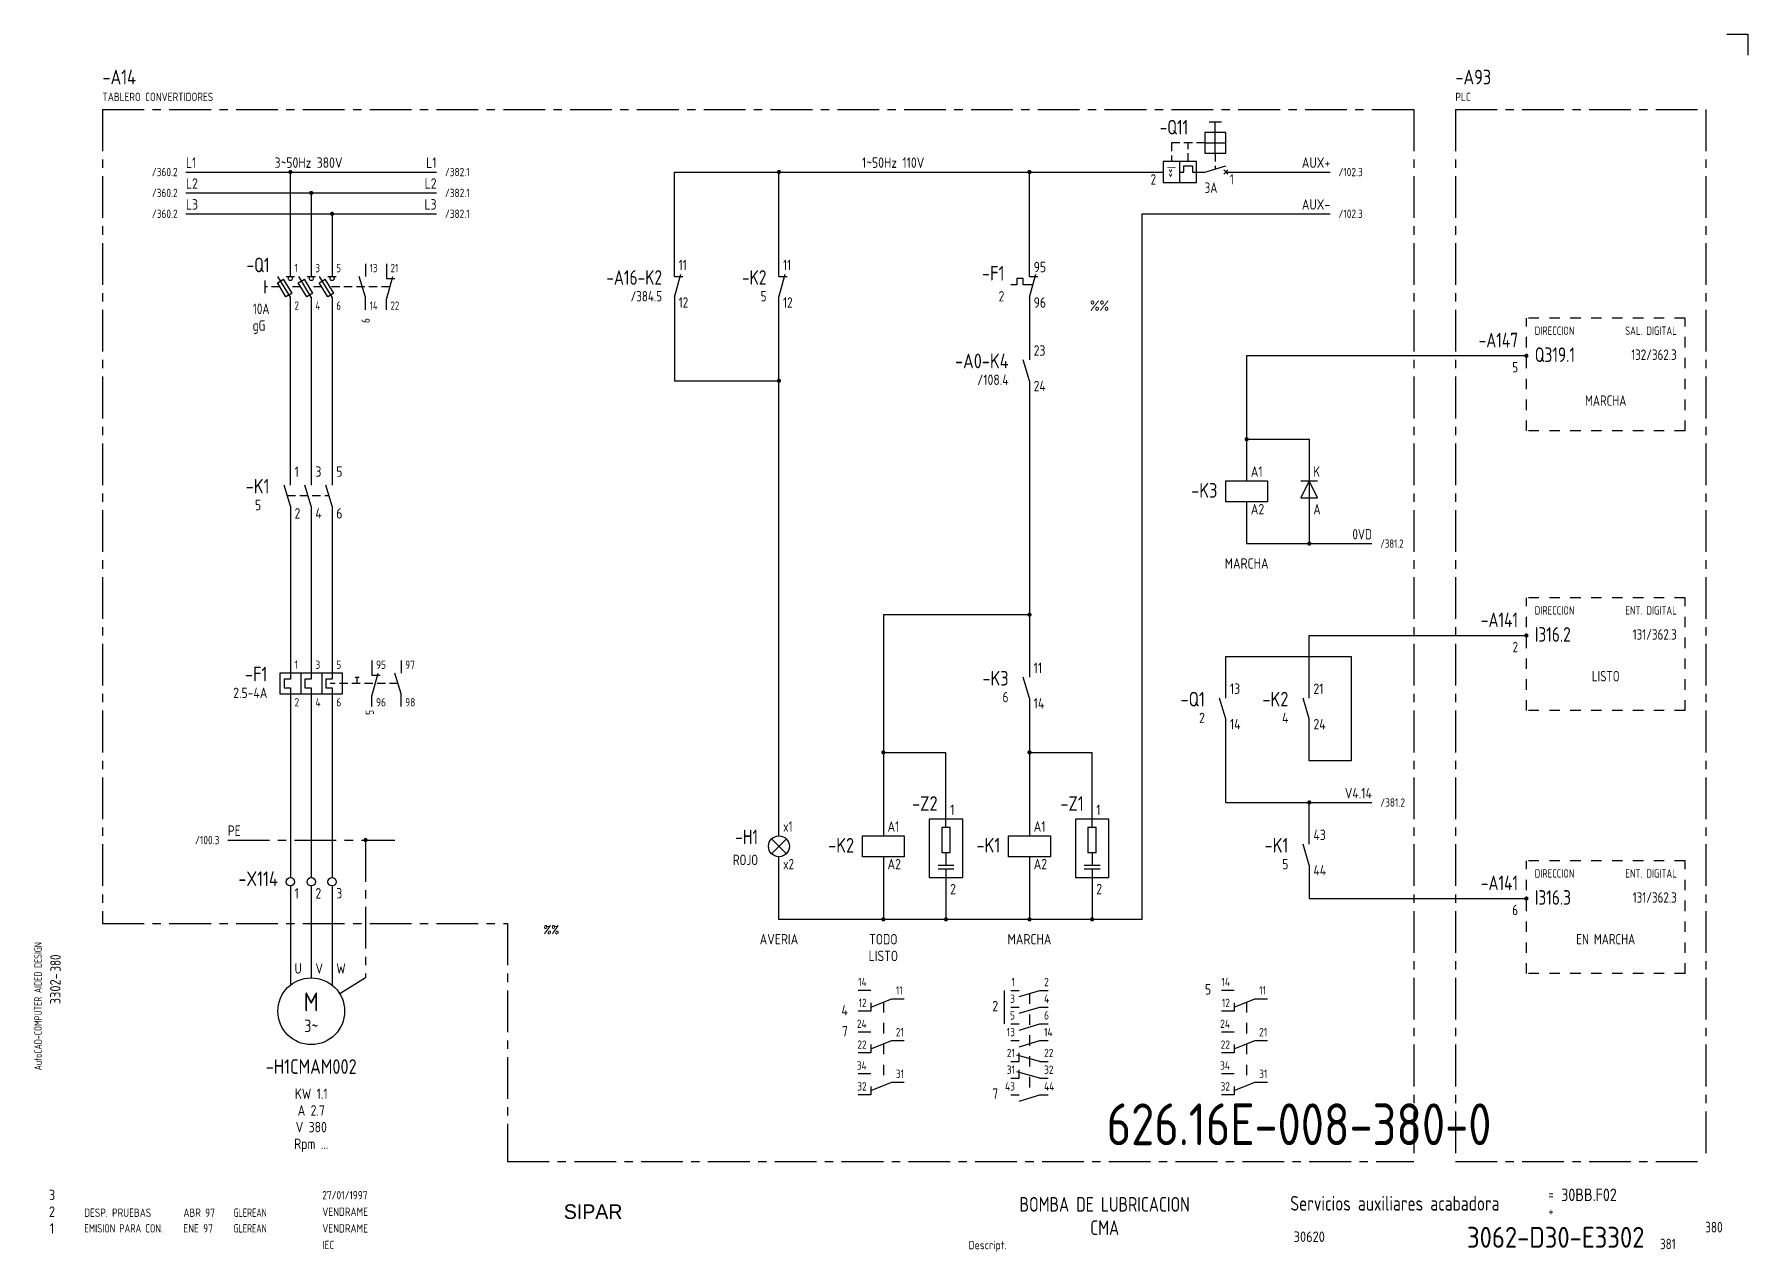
# Model space of a CAD drawing. Extents: x 10 to 420, y 5 to 297.
import ezdxf
from ezdxf.enums import TextEntityAlignment as Align

# ---------------------------------------------------------------- set-up
doc = ezdxf.new("R2010")
doc.units = 0
doc.header["$LTSCALE"] = 8
doc.header["$MEASUREMENT"] = 0
for name, pattern in [('CENTER', [2, 1.25, -0.25, 0.25, -0.25]), ('HIDDEN', [0.375, 0.25, -0.125]), ('HIDDEN1', [0.625, 0.3125, -0.3125])]:
    doc.linetypes.add(name, pattern=pattern)
doc.layers.get('0').update_dxf_attribs({"linetype": 'CONTINUOUS'})
doc.layers.add('CART', color=7, linetype='CONTINUOUS')
doc.styles.add('DIN', font='DIN', dxfattribs={"width": 0.85})
doc.styles.add('SIMPLEX', font='SIMPLEX', dxfattribs={"width": 0.9})
doc.styles.add('UNIV', font='UNIV')

# ---------------------------------------------------------------- blocks, each defined once
blk = doc.blocks.new('WB-FG100')
at = {"layer": 'CART', "color": 1}
for p, q in [((415, 297), (420, 297)), ((420, 297), (420, 292))]:
    blk.add_line(p, q, dxfattribs=at)
at = {"layer": 'CART', "color": 1, "style": 'DIN', "width": 0.8}
blk.add_text('AutoCAD-COMPUTER AIDED DESIGN', height=1.8, rotation=90, dxfattribs=at).set_placement((11.47, 48.84))
at = {"layer": 'CART', "color": 3, "style": 'DIN', "width": 0.8}
for s, p in [('=', (372.24, 17.91)), ('+', (372.24, 13.87))]:
    blk.add_text(s, height=2.5, dxfattribs=at).set_placement(p)
at = {"layer": 'CART', "color": 7, "style": 'DIN', "width": 0.9}
blk.add_attdef('FILE', text='', height=2.5, rotation=90, dxfattribs=at).set_placement((15.95, 68.38), align=Align.CENTER)
for tag, p in [('MOD-3', (13.92, 19)), ('MOD-2', (13.92, 15)), ('MOD-1', (13.92, 11)), ('NR.COMMESSA', (315, 9))]:
    blk.add_attdef(tag, text='', height=2.5, dxfattribs=at).set_placement(p, align=Align.MIDDLE)
at = {"layer": 'CART', "color": 7, "style": 'DIN'}
for tag, width, p in [('REV-3', 0.9, (21.66, 19)), ('DATA-3', 0.9, (45.37, 19)), ('NOME-3', 0.9, (57.37, 19)), ('REV-2', 0.9, (21.66, 15)), ('DATA-2', 0.9, (45.37, 15)), ('NOME-2', 0.9, (57.37, 15)), ('REV-1', 0.9, (21.66, 11)), ('DATA-1', 0.9, (45.37, 11)), ('NOME-1', 0.7, (57.37, 11))]:
    blk.add_attdef(tag, text='', height=2, dxfattribs=dict(at, width=width)).set_placement(p, align=Align.MIDDLE_LEFT)
at = {"layer": 'CART', "color": 7, "style": 'DIN', "width": 0.9}
for tag, p, height in [('DATA', (78.64, 17.94), 2), ('ESECUTORE', (78.64, 13.97), 2), ('CONTROLLORE', (78.64, 9.99), 2), ('SEGUE', (398.93, 5.65), 2.8), ('NORMA', (78.64, 6.01), 2)]:
    blk.add_attdef(tag, p, '', height=height, dxfattribs=at)
at = {"layer": 'CART', "color": 2, "style": 'DIN', "width": 0.9}
for tag, p in [('TITOLO-1/3', (266.5, 18.23)), ('TITOLO-1/2', (266.5, 15.73)), ('TITOLO-2/3', (266.5, 13.18)), ('TITOLO-2/2', (266.5, 10.68)), ('TITOLO-3/3', (266.5, 8.13))]:
    blk.add_attdef(tag, text='', height=3.5, dxfattribs=at).set_placement(p, align=Align.MIDDLE)
at = {"layer": 'CART', "color": 3, "style": 'DIN', "width": 0.9}
blk.add_attdef('ASSIEME', text='', height=3.5, dxfattribs=at).set_placement((334, 17), align=Align.MIDDLE)
at = {"layer": 'CART', "color": 3, "style": 'DIN', "width": 0.85}
for tag, p in [('=', (375.33, 16.63)), ('+', (375.33, 12.76))]:
    blk.add_attdef(tag, text='', height=3, dxfattribs=at).set_placement(p, align=Align.BOTTOM_LEFT)
at = {"layer": 'CART', "color": 3, "style": 'DIN', "width": 0.9}
blk.add_attdef('FOGLIO', text='', height=2.8, dxfattribs=at).set_placement((414.2, 9.56), align=Align.RIGHT)
at = {"layer": 'CART', "color": 2, "style": 'DIN', "width": 0.9}
blk.add_attdef('DISEGNO', text='', height=5, dxfattribs=at).set_placement((395.27, 6.35), align=Align.RIGHT)
at = {"layer": 'CART', "color": 1, "style": 'DIN', "width": 0.9}
blk.add_attdef('TIPOLOGIA', (233.37, 6), '', height=2, dxfattribs=at)
blk = doc.blocks.new('B5-3')
at = {"linetype": 'Continuous', "const_width": 0.5}
blk.add_lwpolyline([(-0.25, 0, 1), (0.25, 0, 1)], format="xyb", close=True, dxfattribs=at)

msp = doc.modelspace()

# ---------------------------------------------------------------- linework, layer by layer
at = {"color": 3, "linetype": 'CENTER'}
for p, q in [((26, 279), (340, 279)), ((26, 279), (26, 84)), ((340, 279), (340, 27)), ((350, 279), (350, 27)), ((350, 279), (410, 279)), ((410, 279), (410, 27)), ((26, 84), (123, 84)), ((123, 84), (123, 27)), ((123, 27), (340, 27)), ((350, 27), (410, 27))]:
    msp.add_line(p, q, dxfattribs=at)
for p, q in [((291, 276), (294, 276)), ((292.5, 268.5), (292.5, 276)), ((295, 273.5), (290, 273.5)), ((290, 273.5), (290, 268.5)), ((290, 271), (295, 271)), ((295, 268.5), (295, 273.5)), ((290, 268.5), (295, 268.5)), ((46, 264), (106, 264)), ((71, 239), (71, 264)), ((280, 266.5), (280, 261.5)), ((288, 266.5), (280, 266.5)), ((284, 261.5), (284, 266.5)), ((284, 264), (285, 264)), ((285, 264), (285, 265.5)), ((285, 265.5), (287, 265.5)), ((287, 265.5), (287, 264)), ((287, 264), (290, 264)), ((288, 261.5), (288, 266.5)), ((290, 264), (295, 265.5)), ((294.5, 264.5), (295.5, 263.5)), ((295.5, 264.5), (294.5, 263.5)), ((46, 259), (106, 259)), ((76, 259), (76, 239)), ((280, 261.5), (288, 261.5)), ((46, 254), (106, 254)), ((81, 254), (81, 239)), ((65, 235), (65, 238)), ((67.9, 237.5), (69.37, 238.38)), ((71, 234), (68, 239)), ((71.4, 235), (69.37, 238.38)), ((70, 239), (72, 239)), ((72.9, 237.5), (74.37, 238.38)), ((76, 234), (73, 239)), ((76.4, 235), (74.37, 238.38)), ((75, 239), (77, 239)), ((77.9, 237.5), (79.37, 238.38)), ((81, 234), (78, 239)), ((81.4, 235), (79.37, 238.38)), ((80, 239), (82, 239)), ((89, 234), (87.5, 239)), ((89, 242), (89, 239)), ((94, 242), (94, 238.5)), ((94, 233.5), (95.5, 239)), ((94, 238.5), (96, 238.5)), ((163, 234), (164.5, 239.5)), ((163, 239), (165, 239)), ((188, 234), (189.5, 239.5)), ((188, 239), (190, 239)), ((246.5, 238.5), (245, 238.5)), ((245, 238.5), (245, 237)), ((246.5, 237), (246.5, 238.5)), ((248, 234), (249.5, 239.5)), ((248, 239), (250, 239)), ((69.93, 234.12), (67.9, 237.5)), ((71.4, 235), (69.93, 234.12)), ((71, 189), (71, 234)), ((74.93, 234.12), (72.9, 237.5)), ((76.4, 235), (74.93, 234.12)), ((76, 234), (76, 189)), ((79.93, 234.12), (77.9, 237.5)), ((81.4, 235), (79.93, 234.12)), ((81, 234), (81, 189)), ((89, 231), (89, 234)), ((245, 237), (243.5, 237)), ((248.82, 237), (246.5, 237)), ((94, 231), (94, 233.5)), ((248, 214), (246.5, 219)), ((315, 200), (315, 175)), ((71, 184), (69.5, 189)), ((76, 184), (74.5, 189)), ((81, 184), (79.5, 189)), ((313, 190), (317, 190)), ((315, 190), (313, 186)), ((317, 186), (315, 190)), ((313, 186), (317, 186)), ((71, 184), (71, 142.5)), ((76, 184), (76, 142.5)), ((81, 184), (81, 142.5)), ((83.5, 144), (68.5, 144)), ((68.5, 144), (68.5, 139)), ((71, 144), (71, 142.5)), ((73.5, 144), (73.5, 139)), ((76, 144), (76, 142.5)), ((78.5, 144), (78.5, 139)), ((81, 144), (81, 142.5)), ((83.5, 139), (83.5, 144)), ((90.5, 147), (90.5, 143.5)), ((90.5, 138.5), (92, 144)), ((97.5, 139), (96, 144)), ((97.5, 147), (97.5, 144)), ((71, 142.5), (69.5, 142.5)), ((69.5, 142.5), (69.5, 140.5)), ((69.5, 140.5), (71, 140.5)), ((71, 140.5), (71, 95)), ((71, 140.5), (71, 139)), ((76, 142.5), (74.5, 142.5)), ((74.5, 142.5), (74.5, 140.5)), ((74.5, 140.5), (76, 140.5)), ((76, 140.5), (76, 95)), ((76, 140.5), (76, 139)), ((81, 142.5), (79.5, 142.5)), ((79.5, 142.5), (79.5, 140.5)), ((79.5, 140.5), (81, 140.5)), ((81, 140.5), (81, 95)), ((81, 140.5), (81, 139)), ((86.5, 143), (87.5, 143)), ((87, 141.5), (87, 143)), ((90.5, 143.5), (92.5, 143.5)), ((248, 138), (246.5, 143)), ((68.5, 139), (83.5, 139)), ((90.5, 136), (90.5, 138.5)), ((97.5, 136), (97.5, 139)), ((295, 133), (293.5, 138)), ((315, 133), (313.5, 138)), ((213, 125), (228, 125)), ((228, 107), (228, 125)), ((248, 125), (263, 125)), ((263, 107), (263, 125)), ((227, 107), (227, 101)), ((229, 107), (227, 107)), ((229, 101), (229, 107)), ((262, 107), (262, 101)), ((264, 107), (262, 107)), ((264, 101), (264, 107)), ((315, 98), (313.5, 103)), ((227, 101), (229, 101)), ((228, 101), (228, 98)), ((262, 101), (264, 101)), ((263, 101), (263, 98)), ((226.1, 98), (229.9, 98)), ((229.9, 97), (226.1, 97)), ((228, 97), (228, 85)), ((261.1, 98), (264.9, 98)), ((264.9, 97), (261.1, 97)), ((263, 97), (263, 85)), ((71, 93), (71, 69.24)), ((76, 93), (76, 71)), ((81, 93), (81, 69.24)), ((210, 68), (207, 68)), ((210, 64), (215, 66)), ((215, 66), (218, 66)), ((242, 60), (242, 68)), ((243.5, 68), (245.5, 68)), ((245.5, 66.5), (250.5, 68)), ((250.5, 68), (252.5, 68)), ((297, 68), (294, 68)), ((297, 64), (302, 66)), ((302, 66), (305, 66)), ((210, 63), (207, 63)), ((210, 65), (210, 63)), ((243.5, 64), (245.5, 64)), ((245.5, 62.5), (250.5, 64)), ((250.5, 64), (252.5, 64)), ((297, 63), (294, 63)), ((297, 65), (297, 63)), ((210, 58), (207, 58)), ((243.5, 60), (245.5, 60)), ((245.5, 58.5), (250.5, 60)), ((250.5, 60), (252.5, 60)), ((297, 58), (294, 58)), ((210, 54), (215, 56)), ((210, 55), (210, 53)), ((215, 56), (218, 56)), ((243.5, 56), (245.5, 56)), ((245.5, 54.5), (250.5, 56)), ((250.5, 56), (252.5, 56)), ((297, 54), (302, 56)), ((297, 55), (297, 53)), ((302, 56), (305, 56)), ((210, 53), (207, 53)), ((243.5, 51), (245.5, 51)), ((250.5, 51), (245, 52.5)), ((245.5, 51), (245.5, 53)), ((250.5, 51), (252.5, 51)), ((297, 53), (294, 53)), ((210, 48), (207, 48)), ((210, 44), (215, 46)), ((215, 46), (218, 46)), ((243.5, 47), (245.5, 47)), ((250.5, 47), (245, 48.5)), ((245.5, 47), (245.5, 49)), ((250.5, 47), (252.5, 47)), ((297, 48), (294, 48)), ((297, 44), (302, 46)), ((302, 46), (305, 46)), ((210, 43), (207, 43)), ((210, 45), (210, 43)), ((243.5, 43), (245.5, 43)), ((245.5, 41.5), (250.5, 43)), ((250.5, 43), (252.5, 43)), ((297, 43), (294, 43)), ((297, 45), (297, 43))]:
    msp.add_line(p, q)
at = {"linetype": 'HIDDEN'}
for p, q in [((290, 271), (282, 271)), ((282, 271), (282, 266.5)), ((286, 266.5), (286, 271)), ((292.5, 268.5), (292.5, 264.75)), ((68.5, 236.5), (65, 236.5)), ((73.5, 236.5), (70.5, 236.5)), ((78.5, 236.5), (75.5, 236.5)), ((94.82, 236.5), (80.5, 236.5)), ((70.25, 186.5), (80.25, 186.5)), ((96.75, 141.5), (80.5, 141.5))]:
    msp.add_line(p, q, dxfattribs=at)
at = {"color": 7}
for p, q in [((163, 264), (280, 264)), ((163, 239), (163, 264)), ((188, 239), (188, 264)), ((248, 239), (248, 264)), ((295, 264), (320, 264)), ((275, 85), (275, 254)), ((275, 254), (320, 254)), ((163, 234), (163, 214)), ((188, 105), (188, 234)), ((248, 234), (248, 219)), ((300, 220), (300, 190)), ((248, 214), (248, 143)), ((300, 185), (300, 175)), ((300, 175), (330, 175)), ((213, 158), (213, 105)), ((213, 158), (248, 158)), ((315, 138), (315, 153)), ((315, 153), (367, 153)), ((295, 148), (325, 148)), ((295, 138), (295, 148)), ((325, 148), (325, 123)), ((248, 138), (248, 105)), ((295, 113), (295, 133)), ((315, 123), (315, 133)), ((325, 123), (315, 123)), ((295, 113), (330, 113)), ((315, 103), (315, 113)), ((224, 109), (224, 95)), ((232, 109), (224, 109)), ((232, 95), (232, 109)), ((259, 109), (259, 95)), ((267, 109), (259, 109)), ((267, 95), (267, 109)), ((188, 85), (188, 100)), ((213, 100), (213, 85)), ((248, 100), (248, 85)), ((224, 95), (232, 95)), ((259, 95), (267, 95)), ((315, 98), (315, 90)), ((315, 90), (367, 90)), ((275, 85), (188, 85))]:
    msp.add_line(p, q, dxfattribs=at)
at = {"linetype": 'HIDDEN1'}
for p, q in [((405, 229), (367, 229)), ((367, 202), (367, 229)), ((405, 202), (405, 229)), ((405, 202), (367, 202)), ((367, 135), (367, 162)), ((405, 162), (367, 162)), ((405, 135), (405, 162)), ((405, 135), (367, 135)), ((405, 99), (367, 99)), ((367, 72), (367, 99)), ((405, 72), (405, 99)), ((405, 72), (367, 72)), ((248, 67.25), (248, 42.25)), ((213, 65.2), (213, 45.2)), ((300, 65.2), (300, 45.2))]:
    msp.add_line(p, q, dxfattribs=at)
at = {"linetype": 'Continuous'}
for p, q in [((367, 220), (300, 220)), ((163, 214), (188, 214)), ((300, 200), (315, 200)), ((295, 190), (305, 190)), ((295, 185), (295, 190)), ((305, 190), (305, 185)), ((305, 185), (295, 185)), ((189.77, 100.73), (186.23, 104.27)), ((186.23, 100.73), (189.77, 104.27)), ((208, 105), (218, 105)), ((208, 100), (208, 105)), ((218, 105), (218, 100)), ((243, 100), (243, 105)), ((243, 105), (253, 105)), ((253, 105), (253, 100)), ((218, 100), (208, 100)), ((253, 100), (243, 100))]:
    msp.add_line(p, q, dxfattribs=at)
at = {"color": 7, "linetype": 'CENTER'}
msp.add_line((56, 104), (96, 104), dxfattribs=at)
at = {"linetype": 'CENTER'}
for p, q in [((89, 104), (89, 71)), ((89, 71), (82.81, 67.19))]:
    msp.add_line(p, q, dxfattribs=at)
at = {"const_width": 0.5}
for points in [[(70.75, 264, 1), (71.25, 264, 1)], [(75.75, 259, 1), (76.25, 259, 1)], [(80.75, 254, 1), (81.25, 254, 1)], [(212.75, 125, 1), (213.25, 125, 1)], [(247.75, 125, 1), (248.25, 125, 1)], [(227.75, 85, 1), (228.25, 85, 1)], [(262.75, 85, 1), (263.25, 85, 1)]]:
    msp.add_lwpolyline(points, format="xyb", close=True, dxfattribs=at)
at = {"linetype": 'Continuous', "const_width": 0.5}
for points in [[(187.75, 264, 1), (188.25, 264, 1)], [(299.75, 200, 1), (300.25, 200, 1)], [(314.75, 175, 1), (315.25, 175, 1)]]:
    msp.add_lwpolyline(points, format="xyb", close=True, dxfattribs=at)
at = {"color": 7, "const_width": 0.5}
for points in [[(247.75, 264, 1), (248.25, 264, 1)], [(187.75, 214, 1), (188.25, 214, 1)], [(247.75, 158, 1), (248.25, 158, 1)], [(314.75, 113, 1), (315.25, 113, 1)], [(88.75, 104, 1), (89.25, 104, 1)], [(212.75, 85, 1), (213.25, 85, 1)], [(247.75, 85, 1), (248.25, 85, 1)]]:
    msp.add_lwpolyline(points, format="xyb", close=True, dxfattribs=at)
for centre, radius in [((71, 238.5), 0.5), ((76, 238.5), 0.5), ((81, 238.5), 0.5), ((188, 102.5), 2.5), ((71, 94), 1), ((76, 94), 1), ((81, 94), 1)]:
    msp.add_circle(centre, radius)
at = {"color": 3}
msp.add_circle((76, 63), 8, dxfattribs=at)

# ---------------------------------------------------------------- block references
for p in [(367, 220), (367, 153), (367, 90)]:
    msp.add_blockref('B5-3', p)
at = {"layer": 'CART'}
ref = msp.add_blockref('WB-FG100', (0, 0), dxfattribs=at)
ref.add_attrib('TIPOLOGIA', 'Descript.', (233.37, 6), dxfattribs={"color": 1, "height": 2, "style": 'DIN', "width": 0.9})
ref.add_attrib('ASSIEME', 'Servicios auxiliares acabadora', dxfattribs={"color": 3, "height": 3.5, "style": 'DIN', "width": 0.8}).set_placement((335.5, 17), align=Align.MIDDLE)
ref.add_attrib('=', '30BB.F02', dxfattribs={"color": 3, "height": 3, "style": 'DIN', "width": 0.85}).set_placement((375.33, 16.63), align=Align.BOTTOM_LEFT)
ref.add_attrib('NR.COMMESSA', '30620', dxfattribs={"color": 7, "height": 2.5, "style": 'DIN', "width": 0.9}).set_placement((315, 9), align=Align.MIDDLE)
ref.add_attrib('DISEGNO', '3062-D30-E3302', dxfattribs={"color": 2, "height": 5, "style": 'DIN', "width": 0.9}).set_placement((395.27, 6.35), align=Align.RIGHT)
ref.add_attrib('DATA', '27/01/1997', (78.64, 17.94), dxfattribs={"color": 7, "height": 2, "style": 'DIN', "width": 0.85})
ref.add_attrib('ESECUTORE', 'VENDRAME', (78.64, 13.97), dxfattribs={"color": 7, "height": 2, "style": 'DIN', "width": 0.85})
ref.add_attrib('CONTROLLORE', 'VENDRAME', (78.64, 9.99), dxfattribs={"color": 7, "height": 2, "style": 'DIN', "width": 0.85})
ref.add_attrib('NORMA', 'IEC', (78.64, 6.01), dxfattribs={"color": 7, "height": 2, "style": 'DIN', "width": 0.85})
ref.add_attrib('MOD-1', '1', dxfattribs={"color": 7, "height": 2.5, "style": 'DIN', "width": 0.9}).set_placement((13.92, 11), align=Align.MIDDLE)
ref.add_attrib('REV-1', 'EMISION PARA CON.', dxfattribs={"color": 7, "height": 2, "style": 'DIN', "width": 0.8}).set_placement((21.66, 11), align=Align.MIDDLE_LEFT)
ref.add_attrib('DATA-1', 'ENE 97', dxfattribs={"color": 7, "height": 2, "style": 'DIN', "width": 0.85}).set_placement((45.37, 11), align=Align.MIDDLE_LEFT)
ref.add_attrib('NOME-1', 'GLEREAN', dxfattribs={"color": 7, "height": 2, "style": 'DIN', "width": 0.7}).set_placement((57.37, 11), align=Align.MIDDLE_LEFT)
ref.add_attrib('MOD-2', '2', dxfattribs={"color": 7, "height": 2.5, "style": 'DIN', "width": 0.9}).set_placement((13.92, 15), align=Align.MIDDLE)
ref.add_attrib('MOD-3', '3', dxfattribs={"color": 7, "height": 2.5, "style": 'DIN', "width": 0.9}).set_placement((13.92, 19), align=Align.MIDDLE)
ref.add_attrib('FILE', '3302-', dxfattribs={"color": 7, "height": 2.5, "rotation": 90, "style": 'DIN', "width": 0.9}).set_placement((15.95, 68.38), align=Align.CENTER)

# ---------------------------------------------------------------- texts
at = {"color": 3, "style": 'DIN'}
for s, width, p in [('-A14', 0.85, (26, 285)), ('-A93', 0.85, (350, 285)), ('Q319.1', 0.8, (369, 218.5)), ('I316.2', 0.8, (369, 151.5)), ('I316.3', 0.8, (369, 88.5))]:
    msp.add_text(s, height=3.5, dxfattribs=dict(at, width=width)).set_placement(p)
at = {"style": 'DIN'}
for s, height, width, p in [('TABLERO CONVERTIDORES', 2, 0.85, (26, 281)), ('PLC', 2, 0.85, (350, 281)), ('L1', 2.5, 0.85, (46, 265)), ('2', 2.5, 0.8, (277, 261)), ('1', 2.5, 0.8, (296, 261)), ('L2', 2.5, 0.85, (46, 260)), ('L3', 2.5, 0.85, (46, 255)), ('11', 2.5, 0.8, (164, 240.5)), ('11', 2.5, 0.8, (189, 240.5)), ('95', 2.5, 0.85, (249, 240)), ('1', 2, 0.8, (72, 240)), ('3', 2, 0.8, (77, 240)), ('5', 2, 0.8, (82, 240)), ('13', 2, 0.8, (90, 240)), ('21', 2, 0.8, (95, 240)), ('12', 2.5, 0.8, (164, 231.5)), ('12', 2.5, 0.8, (189, 231.5)), ('96', 2.5, 0.85, (249, 231.5)), ('2', 2, 0.8, (72, 231)), ('4', 2, 0.8, (77, 231)), ('6', 2, 0.8, (82, 231)), ('14', 2, 0.8, (90, 231)), ('22', 2, 0.8, (95, 231)), ('%%', 2.5, 0.85, (262.5, 230.75)), ('23', 2.5, 0.85, (249, 220)), ('24', 2.5, 0.85, (249, 211.5)), ('1', 2.5, 0.85, (72, 191)), ('3', 2.5, 0.85, (77, 191)), ('5', 2.5, 0.85, (82, 191)), ('A1', 2.5, 0.85, (301, 191)), ('K', 2.5, 0.8, (316, 191)), ('2', 2.5, 0.85, (72, 181)), ('4', 2.5, 0.85, (77, 181)), ('6', 2.5, 0.85, (82, 181)), ('A2', 2.5, 0.85, (301, 182)), ('A', 2.5, 0.8, (316, 182)), ('/381.2', 2, 0.8, (332, 174)), ('1', 2, 0.85, (72, 145)), ('3', 2, 0.85, (77, 145)), ('5', 2, 0.85, (82, 145)), ('95', 2, 0.85, (91.5, 145)), ('97', 2, 0.85, (98.5, 145)), ('11', 2.5, 0.85, (249, 144)), ('13', 2.5, 0.85, (296, 139)), ('21', 2.5, 0.85, (316, 139)), ('2', 2, 0.85, (72, 136)), ('4', 2, 0.85, (77, 136)), ('6', 2, 0.85, (82, 136)), ('96', 2, 0.85, (91.5, 136)), ('98', 2, 0.85, (98.5, 136)), ('14', 2.5, 0.85, (249, 135.5)), ('14', 2.5, 0.85, (296, 130.5)), ('24', 2.5, 0.85, (316, 130.5)), ('1', 2.5, 0.85, (229, 110)), ('1', 2.5, 0.85, (264, 110)), ('PE', 2.5, 0.85, (56, 105)), ('A1', 2.5, 0.85, (214, 106)), ('A1', 2.5, 0.85, (249, 106)), ('43', 2.5, 0.85, (316, 104)), ('A2', 2.5, 0.85, (214, 97)), ('A2', 2.5, 0.85, (249, 97)), ('44', 2.5, 0.85, (316, 95.5)), ('1', 2.5, 0.85, (72, 90)), ('2', 2.5, 0.85, (77, 90)), ('3', 2.5, 0.85, (82, 90)), ('2', 2.5, 0.85, (229, 91)), ('2', 2.5, 0.85, (264, 91)), ('U', 2.5, 0.85, (72, 72)), ('V', 2.5, 0.85, (77, 72)), ('W', 2.5, 0.85, (82, 72)), ('2', 2, 0.85, (251.5, 69)), ('11', 2, 0.85, (216, 67)), ('4', 2, 0.85, (251.5, 65)), ('11', 2, 0.85, (303, 67)), ('6', 2, 0.85, (251.5, 61)), ('21', 2, 0.85, (216, 57)), ('14', 2, 0.85, (251.5, 57)), ('21', 2, 0.85, (303, 57)), ('22', 2, 0.85, (251.5, 52)), ('32', 2, 0.85, (251.5, 48)), ('31', 2, 0.85, (216, 47)), ('44', 2, 0.85, (251.5, 44)), ('31', 2, 0.85, (303, 47)), ('381', 2.5, 0.8, (399, 6))]:
    msp.add_text(s, height=height, dxfattribs=dict(at, width=width)).set_placement(p)
at = {"color": 3, "style": 'DIN'}
for s, height, width, p in [('-Q11', 3.5, 0.8, (286, 273)), ('-Q1', 3.5, 0.8, (66, 240)), ('-A16-K2', 3.5, 0.8, (160, 237)), ('-K2', 3.5, 0.8, (185, 237)), ('-F1', 3.5, 0.85, (242, 238)), ('-A147', 3.5, 0.8, (365, 222)), ('-A0-K4', 3.5, 0.85, (243, 217)), ('-K1', 3.5, 0.85, (66, 187)), ('-K3', 3.5, 0.85, (293, 186)), ('-A141', 3.5, 0.8, (365, 155)), ('-F1', 3.5, 0.85, (65.5, 142)), ('-K3', 3.5, 0.85, (243, 141)), ('-Q1', 3.5, 0.85, (290, 136)), ('-K2', 3.5, 0.85, (310, 136)), ('-Z2', 3.5, 0.85, (226, 111)), ('-Z1', 3.5, 0.85, (261, 111)), ('-H1', 3.5, 0.8, (183, 103)), ('-K2', 3.5, 0.85, (206, 101)), ('-K1', 3.5, 0.85, (241, 101)), ('-K1', 3.5, 0.85, (310, 101)), ('-X114', 3.5, 0.85, (68, 93)), ('-A141', 3.5, 0.8, (365, 92)), ('380', 2.56, 0.8, (414, 10))]:
    msp.add_text(s, height=height, dxfattribs=dict(at, width=width)).set_placement(p, align=Align.RIGHT)
at = {"style": 'DIN'}
for s, height, width, p in [('3~50Hz 380V ', 2.5, 0.85, (76, 265)), ('1~50Hz 110V ', 2.5, 0.85, (216, 265)), ('MARCHA', 2.5, 0.8, (386, 208)), ('MARCHA', 2.5, 0.85, (300, 169)), ('LISTO', 2.5, 0.8, (386, 142)), ('AVERIA', 2.5, 0.85, (188, 79)), ('TODO', 2.5, 0.85, (213, 79)), ('MARCHA', 2.5, 0.85, (248, 79)), ('EN MARCHA', 2.5, 0.8, (386, 79)), ('LISTO', 2.5, 0.85, (213, 75)), ('3~', 3, 0.85, (76, 58)), ('KW 1.1', 2.5, 0.85, (76, 42)), ('A 2.7', 2.5, 0.85, (76, 38)), ('V 380', 2.5, 0.85, (76, 34)), ('Rpm ...', 2.5, 0.85, (76, 30))]:
    msp.add_text(s, height=height, dxfattribs=dict(at, width=width)).set_placement(p, align=Align.CENTER)
for s, height, width, p in [('L1', 2.5, 0.85, (106, 265)), ('/360.2', 2, 0.85, (44, 263)), ('/360.2', 2, 0.85, (44, 258)), ('L2', 2.5, 0.85, (106, 260)), ('3A', 2.5, 0.8, (293, 259)), ('/360.2', 2, 0.85, (44, 253)), ('L3', 2.5, 0.85, (106, 255)), ('/384.5', 2.5, 0.8, (160, 233)), ('5', 2.5, 0.8, (185, 233)), ('2', 2.5, 0.85, (242, 233)), ('10A', 2.5, 0.8, (66, 230)), ('gG', 2.5, 0.8, (65, 226)), ('5', 2.5, 0.8, (365, 216)), ('132/362.3', 2.5, 0.8, (403, 219)), ('/108.4', 2.5, 0.85, (243, 213)), ('5', 2.5, 0.85, (64, 183)), ('0VD', 2.5, 0.8, (330, 176)), ('131/362.3', 2.5, 0.8, (403, 152)), ('2', 2.5, 0.8, (365, 149)), ('2.5-4A', 2.5, 0.85, (65.5, 138)), ('6', 2.5, 0.85, (243, 137)), ('2', 2.5, 0.85, (290, 132)), ('4', 2.5, 0.85, (310, 132)), ('/100.3', 2, 0.85, (54, 103)), ('5', 2.5, 0.85, (310, 97)), ('131/362.3', 2.5, 0.8, (403, 89)), ('6', 2.5, 0.8, (365, 86)), ('14', 2, 0.85, (209, 69)), ('1', 2, 0.85, (244.5, 69)), ('14', 2, 0.85, (296, 69)), ('12', 2, 0.85, (209, 64)), ('3', 2, 0.85, (244.5, 65)), ('5', 2.5, 0.85, (291.5, 67)), ('12', 2, 0.85, (296, 64)), ('4', 2.5, 0.85, (204.5, 62)), ('2', 2.5, 0.85, (240.5, 63)), ('5', 2, 0.85, (244.5, 61)), ('7', 2.5, 0.85, (204.5, 57)), ('24', 2, 0.85, (209, 59)), ('13', 2, 0.85, (244.5, 57)), ('24', 2, 0.85, (296, 59)), ('22', 2, 0.85, (209, 54)), ('21', 2, 0.85, (244.5, 52)), ('22', 2, 0.85, (296, 54)), ('34', 2, 0.85, (209, 49)), ('31', 2, 0.85, (244.5, 48)), ('34', 2, 0.85, (296, 49)), ('32', 2, 0.85, (209, 44)), ('43', 2, 0.85, (244.5, 44)), ('32', 2, 0.85, (296, 44)), ('7', 2.5, 0.85, (240.5, 42))]:
    msp.add_text(s, height=height, dxfattribs=dict(at, width=width)).set_placement(p, align=Align.RIGHT)
at = {"color": 7, "style": 'DIN', "width": 0.85}
for s, p in [('AUX+', (320, 265)), ('AUX-', (320, 255)), ('V4.14', (330, 114))]:
    msp.add_text(s, height=2.5, dxfattribs=at).set_placement(p, align=Align.RIGHT)
for s, p in [('/382.1', (108, 263)), ('/102.3', (322, 263)), ('/382.1', (108, 258)), ('/382.1', (108, 253)), ('/102.3', (322, 253)), ('/381.2', (332, 112))]:
    msp.add_text(s, height=2, dxfattribs=at).set_placement(p)
at = {"style": 'DIN', "width": 0.8}
msp.add_text('I>>', height=2, rotation=270, dxfattribs=at).set_placement((281, 264), align=Align.CENTER)
at = {"color": 7, "style": 'DIN', "width": 0.85}
msp.add_text('6', height=2, rotation=90, dxfattribs=at).set_placement((90, 229), align=Align.RIGHT)
at = {"color": 1, "style": 'DIN', "width": 0.8}
for s, height, p in [('DIRECCION', 2, (369, 225)), ('DIRECCION', 2, (369, 158)), ('x1', 2.5, (189, 106)), ('x2', 2.5, (189, 97)), ('DIRECCION', 2, (369, 95))]:
    msp.add_text(s, height=height, dxfattribs=at).set_placement(p)
for s, height, p in [('SAL. DIGITAL', 2, (403, 225)), ('ENT. DIGITAL', 2, (403, 158)), ('ROJO', 2.5, (183, 98)), ('ENT. DIGITAL', 2, (403, 95))]:
    msp.add_text(s, height=height, dxfattribs=at).set_placement(p, align=Align.RIGHT)
at = {"color": 7, "style": 'DIN', "width": 0.85}
msp.add_text('5', height=2, rotation=90, dxfattribs=at).set_placement((91, 134))
at = {"color": 7, "linetype": 'Continuous', "style": 'SIMPLEX', "width": 0.9}
msp.add_text('%%', height=2, dxfattribs=at).set_placement((133.5, 82.5), align=Align.MIDDLE)
at = {"style": 'DIN', "width": 0.8}
msp.add_text('380', height=2.5, rotation=90, dxfattribs=at).set_placement((16, 72.5))
at = {"color": 3, "style": 'DIN'}
for s, height, width, p in [('M', 4.5, 0.85, (76, 63)), ('BOMBA DE LUBRICACION', 3.5, 0.8, (266, 15)), ('CMA', 3.5, 0.8, (266, 9.4))]:
    msp.add_text(s, height=height, dxfattribs=dict(at, width=width)).set_placement(p, align=Align.CENTER)
at = {"color": 2, "style": 'DIN', "width": 0.85}
msp.add_text('-H1CMAM002', height=3.5, dxfattribs=at).set_placement((76, 48), align=Align.CENTER)
at = {"linetype": 'Continuous', "style": 'DIN'}
for s, width, p in [('DESP. PRUEBAS', 0.85, (21.62, 13.75)), ('ABR 97', 0.85, (45.38, 13.75)), ('GLEREAN', 0.7, (57.38, 13.75))]:
    msp.add_text(s, height=2, dxfattribs=dict(at, width=width)).set_placement(p)
at = {"color": 2, "insert": (266.47, 40.92), "char_height": 10, "width": 111.0411, "attachment_point": 1, "style": 'DIN'}
msp.add_mtext('626.16E-008-380-0', dxfattribs=at)
at = {"layer": 'CART', "color": 2, "linetype": 'Continuous', "style": 'UNIV'}
msp.add_text('SIPAR', height=3.5, dxfattribs=at).set_placement((143.5, 13.25), align=Align.CENTER)

doc.saveas('drawing.dxf')
